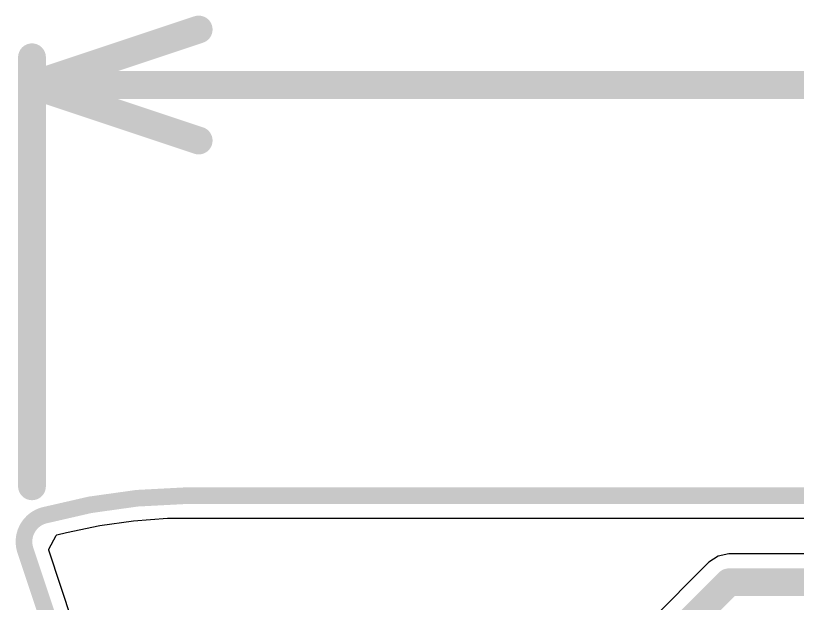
# Model space of a CAD drawing. Header units: inches. Extents: x -25 to 271, y -41 to 15.
# Drawn here: x -18.11 to -10.96, y 6.03 to 11.4 of the extents above; entities that cross this region are included whole.
import ezdxf

# ---------------------------------------------------------------- set-up
doc = ezdxf.new("R2010")
doc.units = ezdxf.units.IN
for name, color, linetype in [('Board_outline', 216, 'Continuous'), ('Bottom Layer', 5, 'Continuous'), ('Dimensions', 6, 'Continuous'), ('Top Layer', 1, 'Continuous')]:
    doc.layers.add(name, color=color, linetype=linetype)

msp = doc.modelspace()

# ---------------------------------------------------------------- linework, layer by layer
at = {"layer": 'Board_outline'}
for points in [[(-17.8471, 6.8318, 0.1524, 0.1524, -0.065034), (-16.5644, 7.0114, 0.1524, 0.1524, 0)], [(-16.5644, 7.0114, 0.1524, 0.1524, 0), (-16.5189, 7.0114, 0.1524, 0.1524, 0)], [(-16.5189, 7.0114, 0.1524, 0.1524, 0), (73.4811, 7.0114, 0.1524, 0.1524, 0)], [(-18.018, 6.5118, 0.1524, 0.1524, -0.429723), (-17.8471, 6.8318, 0.1524, 0.1524, 0)], [(-18.018, 6.5118, 0.1524, 0.1524, 0), (-17.4777, 4.8898, 0.1524, 0.1524, 0)]]:
    msp.add_lwpolyline(points, format="xyseb", dxfattribs=at)
for points in [[(-16.6025, 7.0114, 0.0762, 0.0762, 1), (-16.5263, 7.0114, 0.0762, 0.0762, 1)], [(-16.6025, 7.0114, 0.0762, 0.0762, 1), (-16.5263, 7.0114, 0.0762, 0.0762, 1)], [(-16.557, 7.0114, 0.0762, 0.0762, 1), (-16.4808, 7.0114, 0.0762, 0.0762, 1)], [(-16.557, 7.0114, 0.0762, 0.0762, 1), (-16.4808, 7.0114, 0.0762, 0.0762, 1)], [(-17.8852, 6.8318, 0.0762, 0.0762, 1), (-17.809, 6.8318, 0.0762, 0.0762, 1)], [(-17.8852, 6.8318, 0.0762, 0.0762, 1), (-17.809, 6.8318, 0.0762, 0.0762, 1)], [(-18.0561, 6.5118, 0.0762, 0.0762, 1), (-17.9799, 6.5118, 0.0762, 0.0762, 1)], [(-18.0561, 6.5118, 0.0762, 0.0762, 1), (-17.9799, 6.5118, 0.0762, 0.0762, 1)]]:
    msp.add_lwpolyline(points, format="xyseb", close=True, dxfattribs=at)
at = {"layer": 'Bottom Layer'}
for p, q in [((-17.029, 6.783), (-16.7183, 6.8061)), ((-16.7183, 6.8061), (-16.5633, 6.8075)), ((-16.5633, 6.8075), (7.582, 6.8075)), ((-17.6427, 6.6767), (-17.3376, 6.7398)), ((-17.3376, 6.7398), (-17.029, 6.783)), ((-17.8034, 6.5223), (-17.7363, 6.6477)), ((-17.7363, 6.6477), (-17.7306, 6.6524)), ((-17.7306, 6.6524), (-17.6427, 6.6767)), ((-17.8041, 6.5147), (-17.8034, 6.5223)), ((-17.3034, 5.0116), (-17.8041, 6.5147)), ((-11.6848, 6.459), (-11.7688, 6.4028)), ((-11.5857, 6.4787), (-11.6848, 6.459)), ((4.6007, 6.4787), (-11.5857, 6.4787)), ((-11.7688, 6.4028), (-12.5275, 5.6441))]:
    msp.add_line(p, q, dxfattribs=at)
for points in [[(-12.3444, 5.461, 0.254, 0.254, 0), (-11.5857, 6.2197, 0.254, 0.254, 0)], [(-11.5857, 6.2197, 0.254, 0.254, 0), (4.6007, 6.2197, 0.254, 0.254, 0)]]:
    msp.add_lwpolyline(points, format="xyseb", dxfattribs=at)
msp.add_lwpolyline([(-11.6492, 6.2197, 0.127, 0.127, 1), (-11.5222, 6.2197, 0.127, 0.127, 1)], format="xyseb", close=True, dxfattribs=at)
msp.add_lwpolyline([(-11.6492, 6.2197, 0.127, 0.127, 1), (-11.5222, 6.2197, 0.127, 0.127, 1)], format="xyseb", close=True, dxfattribs=at)
at = {"layer": 'Dimensions'}
for points in [[(-17.9575, 10.7696, 0.254, 0.254, 0), (-16.4335, 11.2776, 0.254, 0.254, 0)], [(-17.9575, 7.0978, 0.254, 0.254, 0), (-17.9575, 11.0236, 0.254, 0.254, 0)], [(-17.9575, 10.7696, 0.254, 0.254, 0), (-16.4335, 10.2616, 0.254, 0.254, 0)], [(-17.9575, 10.7696, 0.254, 0.254, 0), (20.8125, 10.7696, 0.254, 0.254, 0)]]:
    msp.add_lwpolyline(points, format="xyseb", dxfattribs=at)
for points in [[(-16.497, 11.2776, 0.127, 0.127, 1), (-16.37, 11.2776, 0.127, 0.127, 1)], [(-18.021, 11.0236, 0.127, 0.127, 1), (-17.894, 11.0236, 0.127, 0.127, 1)], [(-18.021, 10.7696, 0.127, 0.127, 1), (-17.894, 10.7696, 0.127, 0.127, 1)], [(-18.021, 10.7696, 0.127, 0.127, 1), (-17.894, 10.7696, 0.127, 0.127, 1)], [(-18.021, 10.7696, 0.127, 0.127, 1), (-17.894, 10.7696, 0.127, 0.127, 1)], [(-16.497, 10.2616, 0.127, 0.127, 1), (-16.37, 10.2616, 0.127, 0.127, 1)], [(-18.021, 7.0978, 0.127, 0.127, 1), (-17.894, 7.0978, 0.127, 0.127, 1)]]:
    msp.add_lwpolyline(points, format="xyseb", close=True, dxfattribs=at)
at = {"layer": 'Top Layer'}
for p, q in [((-17.029, 6.783), (-16.7183, 6.8061)), ((-16.7183, 6.8061), (-16.5633, 6.8075)), ((-16.5633, 6.8075), (-4.1787, 6.8075)), ((-17.6427, 6.6767), (-17.3376, 6.7398)), ((-17.3376, 6.7398), (-17.029, 6.783)), ((-17.8034, 6.5223), (-17.7363, 6.6477)), ((-17.7363, 6.6477), (-17.7306, 6.6524)), ((-17.7306, 6.6524), (-17.6427, 6.6767)), ((-17.8041, 6.5147), (-17.8034, 6.5223)), ((-17.3034, 5.0116), (-17.8041, 6.5147))]:
    msp.add_line(p, q, dxfattribs=at)

doc.saveas('drawing.dxf')
